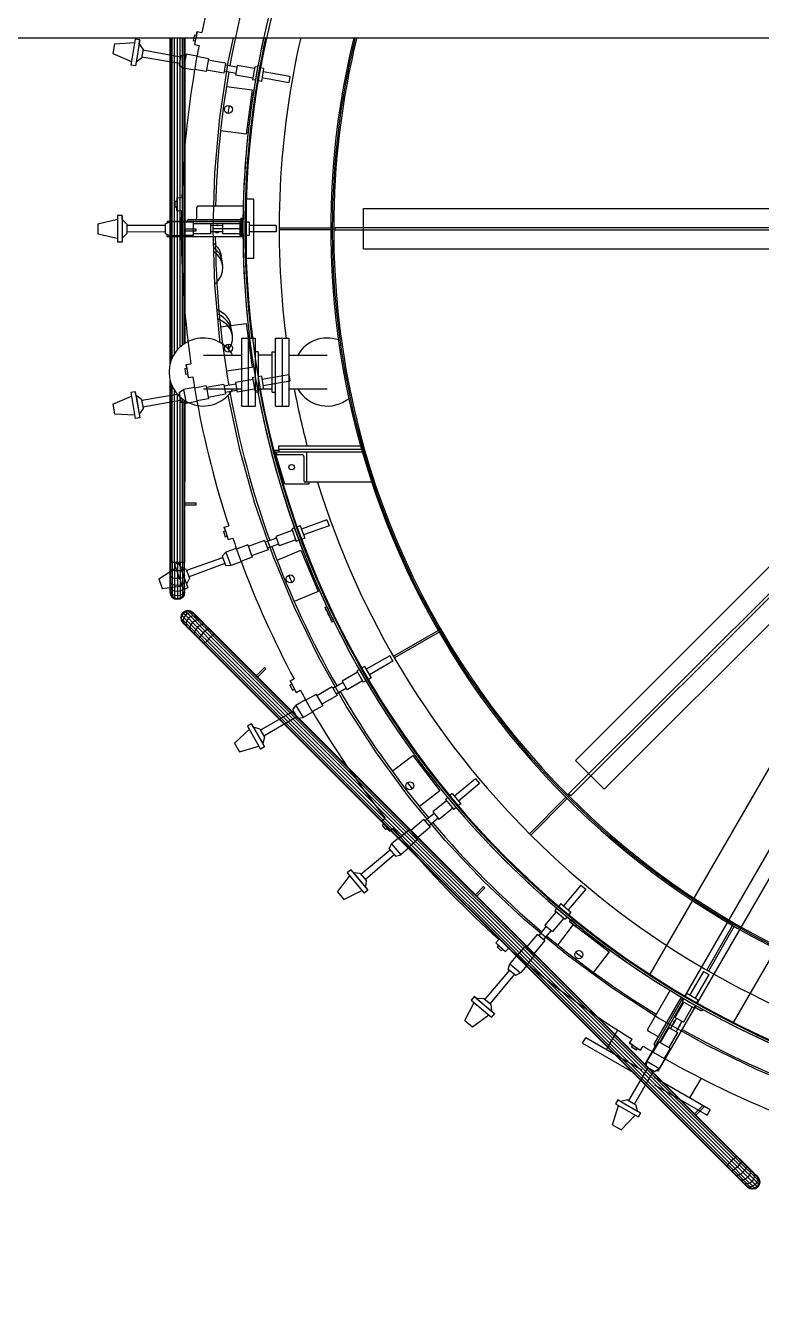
# Model space of a CAD drawing. Header units: metres. Extents: x 0 to 63075, y 0 to 44550.
# Drawn here: x 56310 to 56681, y 38478 to 39122 of the extents above; entities that cross this region are included whole.
import ezdxf

# ---------------------------------------------------------------- set-up
doc = ezdxf.new("R2010")
doc.units = ezdxf.units.M
doc.header["$LTSCALE"] = 75
for name, color, linetype in [('GSB', 7, 'Continuous'), ('ML6', 1, 'Continuous'), ('SDM', 7, 'Continuous'), ('SL1', 8, 'Continuous')]:
    doc.layers.add(name, color=color, linetype=linetype)
doc.styles.add('ROMANS', font='ROMANS.SHX')
doc.dimstyles.new('75___1-75', dxfattribs={"dimscale": 75, "dimtxt": 2.5, "dimasz": 2, "dimexe": 1.5, "dimexo": 1, "dimgap": 0.5, "dimtad": 1, "dimdec": 0, "dimzin": 12, "dimtxsty": 'ROMANS', "dimcen": 0, "dimclrd": 256, "dimclre": 256, "dimclrt": 3, "dimazin": 3, "dimtfac": 1, "dimtdec": 0, "dimtmove": 0, "dimatfit": 0, "dimfxl": 1, "dimlwd": -1, "dimlwe": -1, "dimarcsym": 0})

# ---------------------------------------------------------------- blocks, each defined once
blk = doc.blocks.new('A$C6bae614f')
at = {"layer": 'SL1'}
for p, q in [((387913.7, 35295.5), (407404.5, 35294.8)), ((389625.7, 34200.4), (389625.7, 35295.4)), ((389627.5, 34206.9), (389627.6, 35295.4)), ((389632.8, 34220.5), (389632.8, 35295.4)), ((389640.7, 34234.8), (389640.8, 35295.4)), ((389650.1, 34247.2), (389650.1, 35295.4)), ((389659.4, 34256.8), (389659.4, 35295.4)), ((389667.3, 34263.4), (389667.3, 35295.4)), ((389672.6, 34267.2), (389672.6, 35295.4)), ((389674.5, 35295.4), (389674.5, 34268.4)), ((389706.9, 35305.6), (389702.9, 35287.1)), ((389706.9, 35305.6), (389713.7, 35304.2)), ((389716.3, 35316.3), (389707.1, 35273.5)), ((389713.7, 35304.2), (389709.7, 35285.6)), ((389713.7, 35304.2), (389716.3, 35316.3)), ((389716.3, 35316.3), (389731.4, 35313)), ((389820.9, 35213.3), (389838.5, 35295.4)), ((389438.9, 35275.8), (389433.1, 35242.7)), ((389438.9, 35275.8), (389506.5, 35279.4)), ((389508.6, 35291.6), (389493.2, 35204)), ((389524.2, 35288.8), (389508.6, 35291.6)), ((389524.2, 35288.8), (389508.8, 35201.3)), ((389522.1, 35276.4), (389511, 35213.8)), ((389522.1, 35276.4), (389524.2, 35288.8)), ((389534.9, 35257.6), (389522.1, 35276.4)), ((389534.9, 35257.6), (389529.5, 35227)), ((389660.3, 35230.6), (389534.2, 35253.7)), ((389702.9, 35287.1), (389709.7, 35285.6)), ((389709.7, 35285.6), (389707.1, 35273.5)), ((389707.1, 35273.5), (389722.7, 35270.1)), ((389433.1, 35242.7), (389495.3, 35216.2)), ((389511, 35213.8), (389508.8, 35201.3)), ((389529.5, 35227), (389511, 35213.8)), ((389656.6, 35209.5), (389530.2, 35230.9)), ((389661.2, 35236.1), (389655.6, 35204)), ((389661.2, 35236.1), (389678.9, 35240.7)), ((389678.9, 35240.7), (389670.6, 35193.6)), ((389715.6, 35234.2), (389678.9, 35240.7)), ((389715.6, 35234.2), (389707.3, 35187.2)), ((389754.7, 35225.4), (389715.3, 35232.4)), ((389754.7, 35225.4), (389747, 35182.1)), ((389811.5, 35210), (389753.7, 35220.2)), ((389792.7, 35028.3), (389820.9, 35213.3)), ((389811.5, 35210), (389805.7, 35177.1)), ((389508.8, 35201.3), (389493.2, 35204)), ((389655.6, 35204), (389670.6, 35193.6)), ((389707.3, 35187.2), (389670.6, 35193.6)), ((389747, 35182.1), (389707.6, 35189)), ((389805.7, 35177.1), (389747.9, 35187.3)), ((389845.8, 35176.2), (389806.7, 35183.1)), ((389849.5, 35197.1), (389810.4, 35204.1)), ((389850.5, 35203.1), (389844.7, 35170.2)), ((389902.9, 35160), (389844.7, 35170.2)), ((389908.7, 35192.9), (389850.5, 35203.1)), ((389909.7, 35198.3), (389902, 35154.5)), ((389919.6, 35196.6), (389909.7, 35198.3)), ((389939.7, 35193), (389929, 35194.9)), ((389939.7, 35193), (389932, 35149.2)), ((390027.6, 35165.7), (389937.7, 35181.6)), ((390027.6, 35165.7), (390023.9, 35144.8)), ((389814.4, 35131.7), (389900.6, 35120.3)), ((389911.9, 35152.8), (389902, 35154.5)), ((389932, 35149.2), (389921.2, 35151.1)), ((390023.9, 35144.8), (389934, 35160.6)), ((389900.6, 35120.3), (389881, 34971.6)), ((389775.7, 34841.8), (389792.7, 35028.3)), ((389881, 34971.6), (389794.8, 34983)), ((389770.1, 34654.7), (389775.7, 34841.8)), ((389641.7, 34746.4), (389641, 34727.5)), ((389641.7, 34746.4), (389648.7, 34746.2)), ((389649.2, 34758.5), (389647.5, 34714.9)), ((389648.7, 34746.2), (389648, 34727.2)), ((389648.7, 34746.2), (389649.2, 34758.5)), ((389649.2, 34758.5), (389664.6, 34758)), ((389906.7, 34753.7), (389881.3, 34753.7)), ((389881.3, 34753.7), (389881.3, 34553.7)), ((389906.7, 34553.7), (389906.7, 34753.7)), ((389448.9, 34698.2), (389448.9, 34609.3)), ((389464.8, 34698.2), (389448.9, 34698.2)), ((389464.8, 34698.2), (389464.7, 34609.3)), ((389464.8, 34685.5), (389464.8, 34698.2)), ((389641, 34727.5), (389648, 34727.2)), ((389648, 34727.2), (389647.5, 34714.9)), ((389647.5, 34714.9), (389663.5, 34714.2)), ((389715.7, 34691.5), (389715.7, 34724.9)), ((389871, 34729.9), (389719.2, 34729.9)), ((390274.8, 34585.5), (390274.8, 34722)), ((390274.8, 34722), (392577.9, 34721.9)), ((389383, 34670.6), (389448.9, 34685.8)), ((389383, 34670.6), (389383, 34636.9)), ((389464.8, 34685.5), (389464.8, 34622)), ((389480.7, 34669.3), (389464.8, 34685.5)), ((389480.7, 34669.3), (389480.7, 34638.2)), ((389608.8, 34664.4), (389480.7, 34665.3)), ((389608.8, 34670.1), (389625.5, 34677.6)), ((389608.8, 34670.1), (389608.8, 34637.4)), ((389615.1, 34679.1), (389615.1, 34677.8)), ((389615.1, 34679.1), (389863.8, 34679.1)), ((389615.1, 34677.8), (389615.1, 34672.9)), ((389625.5, 34677.6), (389625.5, 34629.9)), ((389662.7, 34677.6), (389625.5, 34677.6)), ((389662.7, 34677.6), (389662.7, 34629.9)), ((389702.7, 34675.8), (389662.7, 34675.8)), ((389713.6, 34653), (389674.5, 34653)), ((389684.2, 34680.5), (389684.2, 34679.1)), ((389687.8, 34685.5), (389863.9, 34685.5)), ((389702.7, 34675.8), (389702.7, 34631.7)), ((389702.7, 34672.8), (389860.1, 34672.8)), ((389761.3, 34670.4), (389702.7, 34670.4)), ((389713.6, 34646.7), (389713.6, 34653)), ((389761.3, 34670.4), (389761.3, 34637)), ((389801, 34664.3), (389761.3, 34664.4)), ((389770.1, 34652.7), (389770.1, 34654.7)), ((389870.1, 34653.7), (389770.1, 34653.7)), ((389775.7, 34465.6), (389770.1, 34652.7)), ((389783, 34664.4), (389783.5, 34664.5)), ((389783.5, 34664.5), (389786.4, 34665.3)), ((389786.4, 34665.3), (389787.3, 34664.4)), ((389801, 34670.4), (389801, 34637)), ((389860.1, 34670.4), (389801, 34670.4)), ((389860.1, 34676), (389860.1, 34631.5)), ((389863.8, 34676), (389860.1, 34676)), ((389863.9, 34689.9), (389870.3, 34689.9)), ((389890.6, 34676), (389879.7, 34676)), ((389890.6, 34676), (389890.6, 34631.5)), ((389981.9, 34664.4), (389890.6, 34664.4)), ((389981.9, 34664.4), (389981.9, 34643.1)), ((389991.6, 34656.9), (390165.1, 34656.9)), ((390165.1, 34650.5), (389991.6, 34650.6)), ((390170.1, 34656.1), (390174.8, 34656.1)), ((390174.8, 34651.3), (390170.1, 34651.3)), ((390179.6, 34658.5), (392570.1, 34658.4)), ((390179.6, 34649), (390179.6, 34658.5)), ((389383, 34636.9), (389448.9, 34621.7)), ((389464.7, 34609.3), (389448.9, 34609.3)), ((389464.8, 34622), (389464.7, 34609.3)), ((389480.7, 34638.2), (389464.8, 34622)), ((389608.8, 34643.1), (389480.7, 34642.2)), ((389608.8, 34637.4), (389625.5, 34629.9)), ((389615.1, 34628.3), (389615.1, 34634.6)), ((389615.1, 34628.3), (389870.2, 34628.3)), ((389662.7, 34629.9), (389625.5, 34629.9)), ((389702.7, 34631.7), (389662.7, 34631.7)), ((389674.5, 34646.7), (389713.6, 34646.7)), ((389761.3, 34637), (389702.7, 34637)), ((389801, 34643.1), (389761.3, 34643.1)), ((389780, 34642.2), (389779.2, 34643.1)), ((389783, 34643), (389780, 34642.2)), ((389783.5, 34643.1), (389783, 34643)), ((389860.1, 34637), (389801, 34637)), ((389870.2, 34631.5), (389860.1, 34631.5)), ((389870.1, 34633.8), (389863.8, 34633.8)), ((389890.6, 34631.5), (389879.7, 34631.5)), ((389981.9, 34643.1), (389890.6, 34643.1)), ((392570.1, 34648.9), (390179.6, 34649)), ((392577.9, 34585.4), (390274.8, 34585.5)), ((389802.6, 34530.4), (389800.5, 34546)), ((389906.7, 34553.7), (389881.3, 34553.7)), ((392615.2, 34495.4), (390986.6, 32866.9)), ((389792.7, 34279.2), (389775.7, 34465.6)), ((390964.1, 32754.6), (392654.6, 34444.9)), ((392661.3, 34438.2), (390970.9, 32747.9)), ((391083.1, 32770.3), (392711.7, 34398.8)), ((392699.1, 34405.9), (391353.9, 32076)), ((392741, 34381.8), (391395.7, 32051.8)), ((389794.8, 34324.5), (389881, 34335.9)), ((389834.9, 34295.5), (389832.8, 34311.2)), ((389881, 34335.9), (389900.6, 34187.1)), ((392498.9, 34334.6), (391236.7, 32148.6)), ((389793.9, 34271.2), (389792.7, 34279.2)), ((389866.1, 34058.1), (389866.1, 34286.7)), ((389866.1, 34286.7), (389910.8, 34286.7)), ((389888.5, 34058.1), (389888.5, 34286.7)), ((389910.8, 34286.7), (389910.8, 34058.1)), ((389979.3, 34058.1), (389979.3, 34286.7)), ((389979.3, 34286.7), (390024, 34286.7)), ((390001.7, 34286.7), (390001.6, 34058.1)), ((390024, 34286.7), (390024, 34058.1)), ((389737.5, 34229.5), (389866.1, 34229.5)), ((389921.8, 34239.8), (389910.8, 34239.8)), ((389921.8, 34239.8), (389921.8, 34104.9)), ((389968.3, 34229.5), (389921.8, 34229.5)), ((389968.3, 34104.9), (389968.3, 34239.8)), ((389968.3, 34239.8), (389979.3, 34239.8)), ((390024, 34229.5), (390152.6, 34229.5)), ((389674.6, 34184.4), (389681.6, 34185.4)), ((389674.6, 34184.4), (389677.2, 34165.7)), ((389679.9, 34197.7), (389695.2, 34199.8)), ((389679.9, 34197.7), (389685.8, 34154.4)), ((389681.6, 34185.4), (389679.9, 34197.7)), ((389681.6, 34185.4), (389684.1, 34166.6)), ((389900.6, 34187.1), (389814.4, 34175.8)), ((389625.6, 33531.9), (389625.7, 34144.4)), ((389627.5, 33531.9), (389627.5, 34137.9)), ((389677.2, 34165.7), (389684.1, 34166.6)), ((389684.1, 34166.6), (389685.8, 34154.4)), ((389685.8, 34154.4), (389701.7, 34156.5)), ((389902.9, 34147.5), (389844.7, 34137.2)), ((389844.7, 34137.2), (389850.5, 34104.3)), ((389911.9, 34154.7), (389901.9, 34153)), ((389901.9, 34153), (389909.6, 34109.1)), ((389932, 34158.3), (389921.2, 34156.4)), ((389932, 34158.3), (389939.7, 34114.4)), ((390023.9, 34162.7), (389934, 34146.8)), ((390027.6, 34141.7), (389937.7, 34125.9)), ((390023.9, 34162.7), (390027.6, 34141.7)), ((392779.3, 34172.7), (391517.1, 31986.7)), ((389508.7, 34106.2), (389493.2, 34103.4)), ((389493.2, 34103.4), (389508.6, 34015.9)), ((389508.7, 34106.2), (389524.2, 34018.6)), ((389511, 34093.7), (389508.7, 34106.2)), ((389511, 34093.7), (389522, 34031.1)), ((389529.5, 34080.5), (389511, 34093.7)), ((389656.5, 34098), (389530.2, 34076.6)), ((389632.8, 33531.9), (389632.8, 34124.2)), ((389640.7, 33531.9), (389640.7, 34110)), ((389650, 33531.9), (389650.1, 34097.6)), ((389655.5, 34103.5), (389670.6, 34113.8)), ((389655.5, 34103.5), (389661.2, 34071.4)), ((389707.3, 34120.3), (389670.6, 34113.8)), ((389670.6, 34113.8), (389678.9, 34066.8)), ((389707.3, 34120.3), (389715.6, 34073.3)), ((389747, 34125.4), (389707.6, 34118.5)), ((389866.1, 34115.2), (389737.5, 34115.2)), ((389747, 34125.4), (389754.6, 34082)), ((389805.6, 34130.4), (389747.9, 34120.2)), ((389811.4, 34097.5), (389753.7, 34087.3)), ((389805.6, 34130.4), (389811.4, 34097.5)), ((389845.7, 34131.2), (389806.7, 34124.4)), ((389849.4, 34110.3), (389810.4, 34103.4)), ((389820.8, 34094.1), (389820.7, 34095.1)), ((389860.1, 33911.1), (389820.8, 34094.1)), ((389908.7, 34114.6), (389850.5, 34104.3)), ((389919.6, 34110.9), (389909.6, 34109.1)), ((389921.8, 34104.9), (389910.8, 34104.9)), ((389968.3, 34115.2), (389921.8, 34115.2)), ((389939.7, 34114.4), (389928.9, 34112.5)), ((389968.3, 34104.9), (389979.3, 34104.9)), ((390152.6, 34115.2), (390024, 34115.2)), ((389433, 34064.8), (389495.3, 34091.2)), ((389433, 34064.8), (389438.9, 34031.7)), ((389529.5, 34080.5), (389534.9, 34049.9)), ((389660.2, 34076.9), (389534.2, 34053.8)), ((389659.4, 33531.9), (389659.4, 34088)), ((389661.2, 34071.4), (389678.9, 34066.8)), ((389667.3, 33531.9), (389667.3, 34081.4)), ((389672.6, 33531.9), (389672.6, 34077.6)), ((389674.5, 34076.4), (389674.4, 33531.9)), ((389715.6, 34073.3), (389678.9, 34066.8)), ((389754.6, 34082), (389715.2, 34075.1)), ((389866.1, 34058.1), (389910.8, 34058.1)), ((389979.3, 34058.1), (390024, 34058.1)), ((389438.9, 34031.7), (389506.4, 34028.1)), ((389524.2, 34018.6), (389508.6, 34015.9)), ((389534.9, 34049.9), (389522, 34031.1)), ((389522, 34031.1), (389524.2, 34018.6)), ((389989.1, 33922.7), (389989.1, 33913.2)), ((390265.7, 33922.7), (389989.1, 33922.7)), ((389910.4, 33730.8), (389860.1, 33911.1)), ((389976.3, 33910), (389991.6, 33910)), ((390011.3, 33795), (389976.3, 33910)), ((389983.3, 33903.7), (390271.1, 33903.7)), ((389983.3, 33898), (389983.3, 33903.7)), ((390067.5, 33894.2), (389987.2, 33894.2)), ((389989.1, 33913.2), (390268.4, 33913.2)), ((389991.6, 33903.7), (389991.6, 33913.2)), ((390075.4, 33805.9), (390075.4, 33886.3)), ((390084.9, 33802.1), (390084.9, 33903.7)), ((390091.3, 33795), (390011.3, 33795)), ((390302.6, 33802.1), (390079.2, 33802.1)), ((390091.3, 33802.1), (390091.3, 33795)), ((389713.5, 33731.9), (389674.4, 33731.9)), ((389674.4, 33725.6), (389713.5, 33725.6)), ((389713.5, 33725.6), (389713.5, 33731.9)), ((389971.4, 33553.8), (389910.4, 33730.8)), ((390152.4, 33675.9), (390066.6, 33644.7)), ((390152.4, 33675.9), (390159.7, 33655.9)), ((389804.7, 33636.7), (389811.3, 33638.9)), ((389804.7, 33636.7), (389810.4, 33618.7)), ((389807.5, 33650.6), (389822.2, 33655.4)), ((389807.5, 33650.6), (389820.9, 33609)), ((389811.3, 33638.9), (389807.5, 33650.6)), ((389811.3, 33638.9), (389817.1, 33620.7)), ((390035.9, 33639.9), (389980.3, 33619.7)), ((390043.4, 33648.6), (390034, 33645.2)), ((390034, 33645.2), (390049.2, 33603.3)), ((390062.6, 33655.6), (390052.4, 33651.9)), ((390062.6, 33655.6), (390077.8, 33613.8)), ((390159.7, 33655.9), (390073.9, 33624.7)), ((389810.4, 33618.7), (389817.1, 33620.7)), ((389847.9, 33579.2), (389813, 33566.5)), ((389817.1, 33620.7), (389820.9, 33609)), ((389820.9, 33609), (389836.2, 33613.8)), ((389847.9, 33579.2), (389864.3, 33534.3)), ((389886.2, 33591.1), (389848.6, 33577.4)), ((389886.2, 33591.1), (389901.2, 33549.7)), ((389943, 33606.2), (389888, 33586.1)), ((389943, 33606.2), (389954.5, 33574.8)), ((389982.4, 33614), (389945.1, 33600.5)), ((389989.7, 33594.1), (389952.4, 33580.5)), ((389980.3, 33619.7), (389991.7, 33588.3)), ((390047.3, 33608.6), (389991.7, 33588.3)), ((390058.6, 33606.8), (390049.2, 33603.3)), ((390077.8, 33613.8), (390067.6, 33610)), ((389801.8, 33548.4), (389681.1, 33505.4)), ((389799.9, 33553.7), (389813, 33566.5)), ((389799.9, 33553.7), (389811.1, 33523)), ((389813, 33566.5), (389829.3, 33521.6)), ((389901.2, 33549.7), (389863.6, 33536.1)), ((389954.5, 33574.8), (389899.4, 33554.7)), ((390043.1, 33380.9), (389971.4, 33553.8)), ((389984.8, 33539.8), (390065.1, 33573.1)), ((390065.1, 33573.1), (390122.5, 33434.5)), ((389587.5, 33476.9), (389644.2, 33513.8)), ((389625.6, 33453.7), (389625.6, 33531.9)), ((389674.4, 33531.9), (389625.6, 33531.9)), ((389627.5, 33507.6), (389625.6, 33509.7)), ((389627.5, 33425.3), (389627.5, 33531.9)), ((389632.8, 33505.8), (389627.5, 33507.6)), ((389632.8, 33531.9), (389632.8, 33414.7)), ((389640.7, 33504.7), (389632.8, 33505.8)), ((389654.9, 33530.8), (389640, 33525.4)), ((389640, 33525.4), (389670.4, 33441.9)), ((389640.7, 33531.9), (389640.7, 33409.4)), ((389650, 33504.2), (389640.7, 33504.7)), ((389650, 33531.9), (389650, 33407.5)), ((389659.4, 33504.7), (389650, 33504.2)), ((389654.9, 33530.8), (389685.3, 33447.3)), ((389659.3, 33518.9), (389654.9, 33530.8)), ((389659.3, 33518.9), (389681, 33459.2)), ((389679.7, 33509.1), (389659.3, 33518.9)), ((389659.4, 33531.9), (389659.4, 33412.5)), ((389667.3, 33505.8), (389659.4, 33504.7)), ((389667.3, 33531.9), (389667.3, 33414.7)), ((389672.6, 33507.6), (389667.3, 33505.8)), ((389672.6, 33531.9), (389672.6, 33422.6)), ((389674.4, 33509.7), (389672.6, 33507.6)), ((389674.4, 33434.4), (389674.4, 33531.9)), ((389679.7, 33509.1), (389690.4, 33479.9)), ((389809.1, 33528.3), (389689, 33483.6)), ((389811.1, 33523), (389829.3, 33521.6)), ((389864.3, 33534.3), (389829.3, 33521.6)), ((389587.5, 33476.9), (389599, 33445.3)), ((389599, 33445.3), (389666.2, 33453.5)), ((389627.5, 33484.5), (389625.6, 33488.5)), ((389627.5, 33463.8), (389625.6, 33469.6)), ((389625.6, 33441.8), (389625.6, 33453.7)), ((389627.5, 33446.4), (389625.6, 33453.7)), ((389632.8, 33481.1), (389627.5, 33484.5)), ((389632.8, 33458.8), (389627.5, 33463.8)), ((389640.7, 33478.8), (389632.8, 33481.1)), ((389640.7, 33455.5), (389632.8, 33458.8)), ((389650, 33478), (389640.7, 33478.8)), ((389650, 33454.4), (389640.7, 33455.5)), ((389659.4, 33478.8), (389650, 33478)), ((389659.4, 33455.5), (389650, 33454.4)), ((389667.3, 33481.1), (389659.4, 33478.8)), ((389667.3, 33458.8), (389659.4, 33455.5)), ((389672.6, 33484.5), (389667.3, 33481.1)), ((389672.6, 33463.8), (389667.3, 33458.8)), ((389674.4, 33488.5), (389672.6, 33484.5)), ((389674.4, 33469.6), (389672.6, 33463.8)), ((389674.4, 33453.7), (389672.6, 33446.4)), ((389690.4, 33479.9), (389681, 33459.2)), ((389681, 33459.2), (389685.3, 33447.3)), ((389625.6, 33434.4), (389625.6, 33441.8)), ((389627.5, 33433.4), (389625.6, 33441.8)), ((389627.5, 33425.3), (389625.6, 33434.4)), ((389625.6, 33434.4), (389625.6, 33431.9)), ((389627.5, 33422.6), (389625.6, 33431.9)), ((389632.8, 33440.3), (389627.5, 33446.4)), ((389632.8, 33426.3), (389627.5, 33433.4)), ((389632.8, 33417.6), (389627.5, 33425.3)), ((389627.5, 33425.3), (389627.5, 33422.6)), ((389632.8, 33414.7), (389627.5, 33422.6)), ((389640.7, 33436.1), (389632.8, 33440.3)), ((389640.7, 33421.5), (389632.8, 33426.3)), ((389640.7, 33412.5), (389632.8, 33417.6)), ((389640.7, 33409.4), (389632.8, 33414.7)), ((389650, 33434.7), (389640.7, 33436.1)), ((389650, 33419.8), (389640.7, 33421.5)), ((389650, 33410.6), (389640.7, 33412.5)), ((389650, 33407.5), (389640.7, 33409.4)), ((389659.4, 33436.1), (389650, 33434.7)), ((389659.4, 33421.5), (389650, 33419.8)), ((389659.4, 33412.5), (389650, 33410.6)), ((389659.4, 33409.4), (389650, 33407.5)), ((389667.3, 33440.3), (389659.4, 33436.1)), ((389667.3, 33426.3), (389659.4, 33421.5)), ((389667.3, 33417.6), (389659.4, 33412.5)), ((389667.3, 33414.7), (389659.4, 33409.4)), ((389659.4, 33412.5), (389659.4, 33409.4)), ((389672.6, 33446.4), (389667.3, 33440.3)), ((389672.6, 33433.4), (389667.3, 33426.3)), ((389672.6, 33425.3), (389667.3, 33417.6)), ((389672.6, 33422.6), (389667.3, 33414.7)), ((389685.3, 33447.3), (389670.4, 33441.9)), ((389674.4, 33441.8), (389672.6, 33433.4)), ((389674.4, 33434.4), (389672.6, 33425.3)), ((389674.4, 33431.9), (389672.6, 33422.6)), ((389674.4, 33431.9), (389674.4, 33434.4)), ((390122.5, 33434.5), (390042.2, 33401.2)), ((389676, 33369.1), (389668.1, 33363.8)), ((389678.2, 33366.9), (389670.3, 33361.6)), ((389685.4, 33371), (389676, 33369.1)), ((389678.2, 33366.9), (389676, 33369.1)), ((389687.5, 33368.9), (389678.2, 33366.9)), ((389678.2, 33366.9), (389684.6, 33360.5)), ((389694.7, 33369.1), (389685.4, 33371)), ((389687.5, 33368.9), (389685.4, 33371)), ((389696.7, 33367.2), (389687.5, 33368.9)), ((389693.6, 33362.8), (389687.5, 33368.9)), ((389702.6, 33363.8), (389694.7, 33369.1)), ((389696.7, 33367.2), (389694.7, 33369.1)), ((389704.4, 33362.1), (389696.7, 33367.2)), ((389702.4, 33361.5), (389696.7, 33367.2)), ((390125, 33212.5), (390043.1, 33380.9)), ((390145.9, 33382), (390151.6, 33384.8)), ((389662.8, 33355.9), (389661, 33346.6)), ((389661, 33346.6), (389662.8, 33337.2)), ((389663.1, 33344.5), (389661, 33346.6)), ((389668.1, 33363.8), (389662.8, 33355.9)), ((389665, 33353.7), (389662.8, 33355.9)), ((389662.8, 33337.2), (389668.1, 33329.3)), ((389664.8, 33335.3), (389662.8, 33337.2)), ((389665, 33353.7), (389663.1, 33344.5)), ((389663.1, 33344.5), (389664.8, 33335.3)), ((389679.1, 33328.5), (389663.1, 33344.5)), ((389664.8, 33335.3), (389669.9, 33327.5)), ((389679.7, 33320.4), (389664.8, 33335.3)), ((389670.3, 33361.6), (389665, 33353.7)), ((389681.7, 33337), (389665, 33353.7)), ((389670.3, 33361.6), (389668.1, 33363.8)), ((389669.9, 33327.5), (389668.1, 33329.3)), ((389671.4, 33347.3), (389669.2, 33338.4)), ((389669.2, 33338.4), (389670.5, 33329.6)), ((389675.1, 33322.3), (389669.9, 33327.5)), ((389676.8, 33355.1), (389670.3, 33361.6)), ((389670.5, 33329.6), (389675.1, 33322.3)), ((389676.8, 33355.1), (389671.4, 33347.3)), ((389683.6, 33313.9), (389675.1, 33322.3)), ((389684.6, 33360.5), (389676.8, 33355.1)), ((389687.3, 33344.6), (389676.8, 33355.1)), ((389681.7, 33337), (389679.1, 33328.5)), ((389725.4, 33282.1), (389679.1, 33328.5)), ((389679.1, 33328.5), (389679.7, 33320.4)), ((389687.3, 33344.6), (389681.7, 33337)), ((389711.9, 33306.9), (389681.7, 33337)), ((389693.6, 33362.8), (389684.6, 33360.5)), ((389684.6, 33360.5), (389743.4, 33301.7)), ((389695, 33350.2), (389687.3, 33344.6)), ((389701.2, 33330.7), (389687.3, 33344.6)), ((389695.5, 33323.3), (389692.2, 33315.4)), ((389693.6, 33362.8), (389702.4, 33361.5)), ((389703.5, 33352.9), (389693.6, 33362.8)), ((389703.5, 33352.9), (389695, 33350.2)), ((389701.2, 33330.7), (389695.5, 33323.3)), ((389708.7, 33336.5), (389701.2, 33330.7)), ((389736.5, 33295.4), (389701.2, 33330.7)), ((389709.6, 33356.8), (389702.4, 33361.5)), ((389702.4, 33361.5), (389711.6, 33352.2)), ((389704.4, 33362.1), (389702.6, 33363.8)), ((389732.3, 33324), (389703.5, 33352.9)), ((389718.1, 33348.4), (389704.4, 33362.1)), ((389707.9, 33355.9), (389709.8, 33346.6)), ((389716.6, 33339.8), (389708.7, 33336.5)), ((389711.3, 33345.1), (389709.5, 33354.3)), ((389711.6, 33352.2), (389723.8, 33340)), ((389718.1, 33348.4), (389711.6, 33352.2)), ((389715.6, 33340.8), (389714.3, 33349.6)), ((389723.8, 33340), (389716.6, 33339.8)), ((389729.3, 33337.2), (389718.1, 33348.4)), ((389722.1, 33339.9), (389721.9, 33341.9)), ((389738.5, 33325.3), (389723.8, 33340)), ((389729.3, 33337.2), (389723.8, 33340)), ((389732.3, 33324), (389725.1, 33320.1)), ((389742.7, 33323.8), (389729.3, 33337.2)), ((389738.5, 33325.3), (389732.3, 33324)), ((389749.8, 33306.5), (389732.3, 33324)), ((389742.7, 33323.8), (389738.5, 33325.3)), ((389754.8, 33309), (389738.5, 33325.3)), ((389757.6, 33308.8), (389742.7, 33323.8)), ((390175.8, 33334.2), (390170.1, 33331.4)), ((389722.9, 33277.1), (389679.7, 33320.4)), ((389679.7, 33320.4), (389683.6, 33313.9)), ((389694.8, 33302.7), (389683.6, 33313.9)), ((389692.2, 33315.4), (389691.9, 33308.1)), ((389691.9, 33308.1), (389694.8, 33302.7)), ((389708.2, 33289.3), (389694.8, 33302.7)), ((389707.9, 33299.6), (389706.6, 33293.5)), ((389706.6, 33293.5), (389708.2, 33289.3)), ((389711.9, 33306.9), (389707.9, 33299.6)), ((389723.1, 33274.3), (389708.2, 33289.3)), ((389717.9, 33314), (389711.9, 33306.9)), ((389730.2, 33288.5), (389711.9, 33306.9)), ((389725.1, 33320.1), (389717.9, 33314)), ((389725.4, 33282.1), (389722.9, 33277.1)), ((389730.2, 33288.5), (389725.4, 33282.1)), ((389725.4, 33282.1), (389743.9, 33263.7)), ((389736.5, 33295.4), (389730.2, 33288.5)), ((389730.2, 33288.5), (389749.5, 33269.3)), ((389743.4, 33301.7), (389736.5, 33295.4)), ((389736.5, 33295.4), (389756.1, 33275.9)), ((389749.8, 33306.5), (389743.4, 33301.7)), ((389743.4, 33301.7), (389762.7, 33282.5)), ((389754.8, 33309), (389749.8, 33306.5)), ((389749.8, 33306.5), (389768.3, 33288.1)), ((389757.6, 33308.8), (389754.8, 33309)), ((389754.8, 33309), (389772, 33291.8)), ((389762.7, 33282.5), (389756.1, 33275.9)), ((389773.3, 33293.1), (389757.6, 33308.8)), ((389772, 33291.8), (389762.7, 33282.5)), ((391517.7, 31527.3), (389762.7, 33282.5)), ((391541.7, 31514.5), (389768.3, 33288.1)), ((389773.3, 33293.1), (389772, 33291.8)), ((391527, 31536.7), (389772, 33291.8)), ((389773.3, 33293.1), (391528.3, 31538)), ((390375.6, 33217.2), (390525.8, 33304)), ((390529, 33298.5), (390378.8, 33211.7)), ((389722.9, 33277.1), (389723.1, 33274.3)), ((389722.9, 33277.1), (389740.2, 33259.9)), ((389723.1, 33274.3), (389738.8, 33258.6)), ((389740.2, 33259.9), (389738.8, 33258.6)), ((391493.8, 31503.5), (389738.8, 33258.6)), ((389743.9, 33263.7), (389740.2, 33259.9)), ((391512.4, 31487.6), (389740.2, 33259.9)), ((389749.5, 33269.3), (389743.9, 33263.7)), ((391498.9, 31508.5), (389743.9, 33263.7)), ((389756.1, 33275.9), (389749.5, 33269.3)), ((391504.5, 31514.1), (389749.5, 33269.3)), ((391511.1, 31520.7), (389756.1, 33275.9)), ((390217, 33049.5), (390125, 33212.5)), ((390363.5, 33218.9), (390284.4, 33173.2)), ((390374.1, 33200.4), (390295, 33154.7)), ((390363.5, 33218.9), (390374.1, 33200.4)), ((389942.4, 33179.3), (389914.8, 33151.7)), ((389919.3, 33147.2), (389946.9, 33174.8)), ((389946.9, 33174.8), (389942.4, 33179.3)), ((390254.9, 33163.2), (390203.8, 33133.6)), ((390260.9, 33173), (390252.2, 33168)), ((390252.2, 33168), (390274.4, 33129.5)), ((390278.6, 33183.2), (390269.1, 33177.8)), ((390278.6, 33183.2), (390300.8, 33144.7)), ((390027.8, 33119.8), (390034, 33123.1)), ((390027.8, 33119.8), (390036.6, 33103.1)), ((390028.2, 33134), (390041.9, 33141.3)), ((390028.2, 33134), (390048.6, 33095.4)), ((390034, 33123.1), (390028.2, 33134)), ((390034, 33123.1), (390042.9, 33106.3)), ((390169.4, 33113.8), (390118.7, 33084.5)), ((390169.4, 33113.8), (390186.1, 33084.9)), ((390206.8, 33128.4), (390172.4, 33108.6)), ((390217.4, 33110), (390183.1, 33090.1)), ((390203.8, 33133.6), (390220.5, 33104.7)), ((390271.6, 33134.3), (390220.5, 33104.7)), ((390283.1, 33134.5), (390274.4, 33129.5)), ((390300.8, 33144.7), (390291.4, 33139.2)), ((390036.6, 33103.1), (390042.9, 33106.3)), ((390042.9, 33106.3), (390048.6, 33095.4)), ((390080.4, 33070.7), (390048.2, 33052.1)), ((390048.6, 33095.4), (390062.8, 33102.8)), ((390080.4, 33070.7), (390104.3, 33029.4)), ((390116, 33089.1), (390081.3, 33069.1)), ((390116, 33089.1), (390138, 33051)), ((390186.1, 33084.9), (390135.4, 33055.6)), ((390040.4, 33032.4), (389929, 32969.1)), ((390037.6, 33037.2), (390048.2, 33052.1)), ((390037.6, 33037.2), (390053.9, 33009)), ((390048.2, 33052.1), (390072.1, 33010.8)), ((390104.3, 33029.4), (390072.1, 33010.8)), ((390138, 33051), (390103.4, 33031)), ((390318.6, 32892.3), (390217, 33049.5)), ((389898.7, 32989.6), (389885, 32981.7)), ((389885, 32981.7), (389929.4, 32904.7)), ((389898.7, 32989.6), (389943.1, 32912.6)), ((389905.1, 32978.6), (389898.7, 32989.6)), ((389905.1, 32978.6), (389936.9, 32923.6)), ((389927, 32972.5), (389905.1, 32978.6)), ((390051.1, 33013.9), (389940.5, 32949)), ((390053.9, 33009), (390072.1, 33010.8)), ((389841.7, 32924.7), (389891.2, 32970.9)), ((389927, 32972.5), (389942.5, 32945.6)), ((389942.5, 32945.6), (389936.9, 32923.6)), ((389841.7, 32924.7), (389858.5, 32895.6)), ((389858.5, 32895.6), (389923.2, 32915.4)), ((389943.1, 32912.6), (389929.4, 32904.7)), ((389936.9, 32923.6), (389943.1, 32912.6)), ((390429.5, 32741.5), (390318.6, 32892.3)), ((390371.4, 32831), (390440.3, 32883.9)), ((390440.3, 32883.9), (390531.6, 32764.9)), ((390986.6, 32866.9), (391083.1, 32770.3)), ((390531.6, 32764.9), (390462.7, 32712)), ((390650.7, 32805.4), (390580.7, 32746.7)), ((390664.4, 32789.1), (390594.4, 32730.4)), ((390650.7, 32805.4), (390664.4, 32789.1)), ((390549.4, 32597.7), (390429.5, 32741.5)), ((390553.5, 32731.7), (390508.2, 32693.7)), ((390557.6, 32742.4), (390549.9, 32736)), ((390549.9, 32736), (390578.5, 32701.9)), ((390573.3, 32755.6), (390564.9, 32748.6)), ((390573.3, 32755.6), (390601.9, 32721.5)), ((390601.9, 32721.5), (390593.5, 32714.5)), ((390832.4, 32620.5), (390955, 32743.2)), ((390959.5, 32738.7), (390836.8, 32616.1)), ((390970.9, 32747.9), (390964.1, 32754.6)), ((390512.1, 32689.1), (390481.7, 32663.6)), ((390508.2, 32693.7), (390529.7, 32668.1)), ((390574.9, 32706.1), (390529.7, 32668.1)), ((390586.2, 32708.4), (390578.5, 32701.9)), ((390335.3, 32663.7), (390347.5, 32673.2)), ((390335.3, 32663.7), (390362.1, 32629.1)), ((390342.8, 32653.9), (390335.3, 32663.7)), ((390337.4, 32649.6), (390342.8, 32653.9)), ((390337.4, 32649.6), (390348.9, 32634.6)), ((390342.8, 32653.9), (390354.5, 32638.9)), ((390348.9, 32634.6), (390354.5, 32638.9)), ((390354.5, 32638.9), (390362.1, 32629.1)), ((390362.1, 32629.1), (390374.8, 32638.9)), ((390477.8, 32668.2), (390432.9, 32630.6)), ((390499.3, 32642.6), (390454.4, 32605)), ((390477.8, 32668.2), (390499.3, 32642.6)), ((390525.8, 32672.8), (390495.4, 32647.3)), ((390397.7, 32610.4), (390369.2, 32586.4)), ((390397.7, 32610.4), (390428.4, 32573.8)), ((390429.5, 32634.6), (390398.9, 32608.9)), ((390457.8, 32600.9), (390427.2, 32575.2)), ((390429.5, 32634.6), (390457.8, 32600.9)), ((390677.7, 32461.4), (390549.4, 32597.7)), ((390364.9, 32565.6), (390266.2, 32483.9)), ((390378.6, 32549.3), (390281, 32466.2)), ((390361.3, 32569.9), (390369.2, 32586.4)), ((390361.3, 32569.9), (390382.2, 32544.9)), ((390369.2, 32586.4), (390399.9, 32549.8)), ((390382.2, 32544.9), (390399.9, 32549.8)), ((390428.4, 32573.8), (390399.9, 32549.8)), ((390187.9, 32425.1), (390228.6, 32479.2)), ((390232.8, 32498.9), (390220.7, 32488.7)), ((390220.7, 32488.7), (390277.8, 32420.6)), ((390232.8, 32498.9), (390289.9, 32430.8)), ((390241, 32489.2), (390232.8, 32498.9)), ((390241, 32489.2), (390281.8, 32440.5)), ((390263.6, 32487), (390241, 32489.2)), ((390263.6, 32487), (390283.6, 32463.2)), ((390187.9, 32425.1), (390209.5, 32399.4)), ((390209.5, 32399.4), (390269.9, 32430.1)), ((390289.9, 32430.8), (390277.8, 32420.6)), ((390283.6, 32463.2), (390281.8, 32440.5)), ((390281.8, 32440.5), (390289.9, 32430.8)), ((390678.5, 32443.2), (390650.8, 32415.6)), ((390655.3, 32411.1), (390683, 32438.7)), ((390814, 32333.1), (390677.7, 32461.4)), ((390683, 32438.7), (390678.5, 32443.2)), ((391005.4, 32448.1), (390946.7, 32378.1)), ((391021.7, 32434.4), (390963, 32364.4)), ((391005.4, 32448.1), (391021.7, 32434.4)), ((390937.8, 32385.6), (390930.8, 32377.2)), ((390937.8, 32385.6), (390971.9, 32357)), ((390922.4, 32358.6), (390884.4, 32313.4)), ((390948, 32337.2), (390910, 32291.9)), ((390924.6, 32369.9), (390918.2, 32362.2)), ((390918.2, 32362.2), (390952.3, 32333.6)), ((390958.7, 32341.3), (390952.3, 32333.6)), ((390971.9, 32357), (390964.8, 32348.6)), ((390957.8, 32213.2), (390814, 32333.1)), ((390889.1, 32309.5), (390863.6, 32279.1)), ((390905.3, 32295.8), (390879.9, 32265.4)), ((390884.4, 32313.4), (390910, 32291.9)), ((390928.2, 32246.4), (390980.9, 32315)), ((390967.4, 32326), (390971.4, 32330.9)), ((391015.1, 32295.9), (391011.2, 32290.9)), ((391011.9, 32291.8), (391100.2, 32224)), ((391428, 32162.4), (391514.7, 32312.7)), ((391520.2, 32309.5), (391433.5, 32159.2)), ((390719.4, 32253.7), (390729.7, 32265.2)), ((390719.4, 32253.7), (390751.7, 32224.4)), ((390728.5, 32245.4), (390719.4, 32253.7)), ((390858.9, 32283), (390821.3, 32238.1)), ((390884.5, 32261.5), (390846.8, 32216.6)), ((390858.9, 32283), (390884.5, 32261.5)), ((390723.8, 32240.2), (390728.5, 32245.4)), ((390723.8, 32240.2), (390737.8, 32227.5)), ((390728.5, 32245.4), (390742.6, 32232.6)), ((390737.8, 32227.5), (390742.6, 32232.6)), ((390742.6, 32232.6), (390751.7, 32224.4)), ((390751.7, 32224.4), (390762.5, 32236.2)), ((390790, 32212.1), (390766.1, 32183.6)), ((390790, 32212.1), (390826.6, 32181.4)), ((390817.2, 32241.5), (390791.5, 32210.9)), ((390817.2, 32241.5), (390850.9, 32213.2)), ((390850.9, 32213.2), (390825.2, 32182.6)), ((391108.6, 32102.3), (390957.8, 32213.2)), ((391100.2, 32224), (391047.2, 32155)), ((390761.2, 32165.9), (390766.1, 32183.6)), ((390761.2, 32165.9), (390786.2, 32145)), ((390766.1, 32183.6), (390802.7, 32152.9)), ((390826.6, 32181.4), (390802.7, 32152.9)), ((390765.5, 32162.3), (390682.5, 32064.7)), ((390781.9, 32148.6), (390700.2, 32049.9)), ((390786.2, 32145), (390802.7, 32152.9)), ((391236.7, 32148.6), (391236.7, 32148.6)), ((391416.7, 32157.8), (391371, 32078.7)), ((391435.1, 32147.1), (391389.5, 32068)), ((391416.7, 32157.8), (391435.1, 32147.1)), ((391265.8, 32000.6), (391108.6, 32102.3)), ((391304.5, 32094.5), (391228.6, 31963.1)), ((391361, 32084.5), (391355.5, 32075)), ((391361, 32084.5), (391399.5, 32062.2)), ((390615.7, 31993.3), (390646.4, 32053.6)), ((390647, 32073.7), (390636.9, 32061.5)), ((390636.9, 32061.5), (390705, 32004.4)), ((390647, 32073.7), (390715.1, 32016.5)), ((390656.8, 32065.5), (390647, 32073.7)), ((390679.4, 32067.3), (390656.8, 32065.5)), ((390656.8, 32065.5), (390705.5, 32024.7)), ((390679.4, 32067.3), (390703.2, 32047.3)), ((390703.2, 32047.3), (390705.5, 32024.7)), ((391220.5, 31847.5), (391348, 32068.4)), ((391251.3, 31913.6), (391342.6, 32071.6)), ((391264.5, 31822.1), (391392, 32043)), ((391269.8, 31920.2), (391348.5, 32056.5)), ((391350.5, 32055.3), (391321, 32004.1)), ((391350.8, 32066.8), (391345.7, 32058.1)), ((391345.7, 32058.1), (391384.3, 32035.8)), ((391379.4, 32038.6), (391349.9, 31987.4)), ((391389.3, 32044.6), (391384.3, 32035.8)), ((391399.5, 32062.2), (391394, 32052.8)), ((390615.7, 31993.3), (390641.4, 31971.6)), ((390641.4, 31971.6), (390695.5, 32012.3)), ((390715.1, 32016.5), (390705, 32004.4)), ((390705.5, 32024.7), (390715.1, 32016.5)), ((391428.8, 31908.7), (391265.8, 32000.6)), ((391326.2, 32001.1), (391306.4, 31966.7)), ((391321, 32004.1), (391349.9, 31987.4)), ((391413.5, 32031), (391410.4, 32025.6)), ((391128.2, 31960.7), (391090.1, 31894.6)), ((391260.1, 31940.8), (391231.1, 31957.5)), ((391301.1, 31969.8), (391271.8, 31919)), ((391330.1, 31953.1), (391300.8, 31902.3)), ((391301.1, 31969.8), (391330.1, 31953.1)), ((391317.2, 31985.5), (391318.2, 31988.9)), ((391318.2, 31988.9), (391319.4, 31989.3)), ((391344.6, 31990.5), (391324.8, 31956.1)), ((391335, 31971.9), (391333.7, 31971.6)), ((391335.8, 31974.8), (391335, 31971.9)), ((391335.9, 31975.3), (391335.8, 31974.8)), ((391011, 31916.5), (391021.3, 31934.3)), ((391011, 31916.5), (391187.3, 31814.7)), ((391209.4, 31825.7), (391021.3, 31934.3)), ((391168.8, 31916.7), (391177, 31929.8)), ((391168.8, 31916.7), (391205.7, 31893.4)), ((391179.2, 31910.1), (391168.8, 31916.7)), ((391175.5, 31904.2), (391179.2, 31910.1)), ((391179.2, 31910.1), (391195.3, 31900)), ((391205.7, 31893.4), (391214.3, 31906.9)), ((391267.2, 31921.7), (391247.2, 31887)), ((391253.9, 31908.1), (391255.1, 31907.4)), ((391267.2, 31921.7), (391305.4, 31899.7)), ((391597.1, 31826.7), (391428.8, 31908.7)), ((391175.5, 31904.2), (391191.5, 31894.1)), ((391191.5, 31894.1), (391195.3, 31900)), ((391195.3, 31900), (391205.7, 31893.4)), ((391245.6, 31888), (391227, 31855.7)), ((391245.6, 31888), (391287, 31864.1)), ((391287, 31864.1), (391268.4, 31831.9)), ((391305.4, 31899.7), (391285.4, 31865)), ((391230.1, 31834.7), (391165.3, 31724.2)), ((391248.6, 31824), (391185.3, 31712.6)), ((391220.5, 31847.5), (391221.7, 31846.8)), ((391221.7, 31846.8), (391225.9, 31844.4)), ((391225.2, 31837.5), (391227, 31855.7)), ((391225.2, 31837.5), (391253.5, 31821.2)), ((391227, 31855.7), (391268.4, 31831.9)), ((391253.5, 31821.2), (391268.4, 31831.9)), ((391260.1, 31824.6), (391259.1, 31825.2)), ((391264.5, 31822.1), (391260.1, 31824.6)), ((391770.1, 31755.1), (391597.1, 31826.7)), ((391439.2, 31693), (391251.2, 31801.6)), ((391408.7, 31798.8), (391370.5, 31732.7)), ((391252.6, 31776.9), (391428.9, 31675.1)), ((391111.9, 31642.2), (391131.6, 31706.9)), ((391128.8, 31726.8), (391120.9, 31713.1)), ((391120.9, 31713.1), (391197.9, 31668.7)), ((391128.8, 31726.8), (391205.8, 31682.4)), ((391139.8, 31720.5), (391128.8, 31726.8)), ((391161.8, 31726.2), (391139.8, 31720.5)), ((391139.8, 31720.5), (391194.9, 31688.7)), ((391161.8, 31726.2), (391188.8, 31710.6)), ((391188.8, 31710.6), (391194.9, 31688.7)), ((391414.6, 31707.1), (391386.9, 31679.4)), ((391391.4, 31674.9), (391419.1, 31702.6)), ((391419.1, 31702.6), (391414.6, 31707.1)), ((391428.9, 31675.1), (391439.2, 31693)), ((391141, 31625.4), (391187.2, 31674.9)), ((391194.9, 31688.7), (391205.8, 31682.4)), ((391205.8, 31682.4), (391197.9, 31668.7)), ((391111.9, 31642.2), (391141, 31625.4)), ((391511.1, 31520.7), (391504.5, 31514.1)), ((391517.7, 31527.3), (391511.1, 31520.7)), ((391549.3, 31482.6), (391511.1, 31520.7)), ((391523.3, 31532.9), (391517.7, 31527.3)), ((391537, 31508.1), (391517.7, 31527.3)), ((391527, 31536.7), (391523.3, 31532.9)), ((391528.3, 31538), (391527, 31536.7)), ((391560.6, 31503.1), (391527, 31536.7)), ((391544.1, 31522.3), (391528.3, 31538)), ((391544.1, 31522.3), (391544.2, 31519.5)), ((391559, 31507.3), (391544.1, 31522.3)), ((391495.2, 31504.8), (391493.8, 31503.5)), ((391509.6, 31487.8), (391493.8, 31503.5)), ((391498.9, 31508.5), (391495.2, 31504.8)), ((391504.5, 31514.1), (391498.9, 31508.5)), ((391517.3, 31490.1), (391498.9, 31508.5)), ((391558.5, 31460.1), (391504.5, 31514.1)), ((391512.4, 31487.6), (391509.6, 31487.8)), ((391524.5, 31472.8), (391509.6, 31487.8)), ((391517.3, 31490.1), (391512.4, 31487.6)), ((391543.4, 31456.6), (391512.4, 31487.6)), ((391523.8, 31494.9), (391517.3, 31490.1)), ((391534.9, 31472.6), (391517.3, 31490.1)), ((391530.7, 31501.2), (391523.8, 31494.9)), ((391537, 31508.1), (391530.7, 31501.2)), ((391541.7, 31514.5), (391537, 31508.1)), ((391537, 31508.1), (391595.8, 31449.3)), ((391544.2, 31519.5), (391541.7, 31514.5)), ((391588.1, 31468.1), (391541.7, 31514.5)), ((391549.3, 31482.6), (391542.1, 31476.5)), ((391555.3, 31489.7), (391549.3, 31482.6)), ((391590.3, 31441.5), (391549.3, 31482.6)), ((391559.3, 31497), (391555.3, 31489.7)), ((391559, 31507.3), (391560.6, 31503.1)), ((391572.4, 31493.9), (391559, 31507.3)), ((391560.6, 31503.1), (391559.3, 31497)), ((391596.7, 31467), (391560.6, 31503.1)), ((391575, 31481.2), (391571.7, 31473.3)), ((391572.4, 31493.9), (391575.2, 31488.5)), ((391583.6, 31482.7), (391572.4, 31493.9)), ((391575.2, 31488.5), (391575, 31481.2)), ((391592.1, 31474.3), (391583.6, 31482.7)), ((391583.6, 31482.7), (391587.5, 31476.2)), ((391528.7, 31471.3), (391524.5, 31472.8)), ((391537.9, 31459.4), (391524.5, 31472.8)), ((391534.9, 31472.6), (391528.7, 31471.3)), ((391542.1, 31476.5), (391534.9, 31472.6)), ((391563.7, 31443.7), (391534.9, 31472.6)), ((391543.4, 31456.6), (391537.9, 31459.4)), ((391557.5, 31439.8), (391537.9, 31459.4)), ((391550.6, 31456.8), (391543.4, 31456.6)), ((391564.8, 31435.1), (391543.4, 31456.6)), ((391555.6, 31444.4), (391549.1, 31448.2)), ((391558.5, 31460.1), (391550.6, 31456.8)), ((391563.7, 31443.7), (391555.6, 31444.4)), ((391562.8, 31434.5), (391557.5, 31439.8)), ((391564.8, 31435.1), (391557.5, 31439.8)), ((391565.9, 31465.9), (391558.5, 31460.1)), ((391582.6, 31436.1), (391558.5, 31460.1)), ((391570.5, 31429.4), (391562.8, 31434.5)), ((391562.8, 31434.5), (391564.6, 31432.8)), ((391572.2, 31446.4), (391563.7, 31443.7)), ((391573.6, 31433.8), (391563.7, 31443.7)), ((391573.6, 31433.8), (391564.8, 31435.1)), ((391570.5, 31429.4), (391564.8, 31435.1)), ((391571.7, 31473.3), (391565.9, 31465.9)), ((391579.9, 31452), (391572.2, 31446.4)), ((391582.6, 31436.1), (391573.6, 31433.8)), ((391585.4, 31459.6), (391579.9, 31452)), ((391590.3, 31441.5), (391582.6, 31436.1)), ((391589, 31429.7), (391582.6, 31436.1)), ((391588.1, 31468.1), (391585.4, 31459.6)), ((391587.5, 31476.2), (391588.1, 31468.1)), ((391598, 31458.2), (391588.1, 31468.1)), ((391596.9, 31435), (391589, 31429.7)), ((391595.8, 31449.3), (391590.3, 31441.5)), ((391596.9, 31435), (391590.3, 31441.5)), ((391592.1, 31474.3), (391596.7, 31467)), ((391599.1, 31467.3), (391592.1, 31474.3)), ((391598, 31458.2), (391595.8, 31449.3)), ((391595.8, 31449.3), (391602.2, 31442.9)), ((391596.7, 31467), (391598, 31458.2)), ((391602.4, 31461.3), (391596.7, 31467)), ((391602.2, 31442.9), (391596.9, 31435)), ((391596.9, 31435), (391599.1, 31432.8)), ((391597.3, 31469.1), (391602.4, 31461.3)), ((391604.1, 31452.1), (391598, 31458.2)), ((391599.1, 31467.3), (391604.3, 31459.4)), ((391604.3, 31440.7), (391599.1, 31432.8)), ((391604.1, 31452.1), (391602.2, 31442.9)), ((391602.2, 31442.9), (391604.3, 31440.7)), ((391602.4, 31461.3), (391604.1, 31452.1)), ((391602.4, 31461.3), (391604.3, 31459.4)), ((391604.1, 31452.1), (391606.2, 31450)), ((391604.3, 31459.4), (391606.2, 31450)), ((391606.2, 31450), (391604.3, 31440.7)), ((391572.5, 31427.5), (391564.6, 31432.8)), ((391579.7, 31427.7), (391570.5, 31429.4)), ((391570.5, 31429.4), (391572.5, 31427.5)), ((391581.8, 31425.6), (391572.5, 31427.5)), ((391579.7, 31427.7), (391573.6, 31433.8)), ((391589, 31429.7), (391579.7, 31427.7)), ((391579.7, 31427.7), (391581.8, 31425.6)), ((391591.1, 31427.5), (391581.8, 31425.6)), ((391589, 31429.7), (391591.1, 31427.5)), ((391599.1, 31432.8), (391591.1, 31427.5))]:
    blk.add_line(p, q, dxfattribs=at)
for centre, radius in [((389821.4, 35055.1), 13.5), ((389821.4, 34252.4), 13.5), ((390033.8, 33852.5), 9), ((390029.1, 33477), 13.5), ((390430.4, 32781.8), 13.5), ((390998.1, 32214.1), 13.5)]:
    blk.add_circle(centre, radius, dxfattribs=at)
for centre, radius, start, end in [((392870.1, 34653.6), 3000, 55.8878, 16.1796), ((392870.1, 34653.6), 2990.5, 55.7644, 16.2324), ((392870.1, 34653.6), 3207.1, 160.3916, 168.1351), ((392870.1, 34653.6), 3092.8, 160.1952, 169.801), ((392870.1, 34653.6), 3000, 167.6474, 187.0261), ((392870.1, 34653.6), 2993.5, 167.6202, 187.0414), ((392870.1, 34653.6), 2878.5, 167.1173, 187.3243), ((392870.1, 34653.6), 2705, 166.2755, 316.7875), ((392870.1, 34653.6), 2700, 166.2496, 179.9476), ((392870.1, 34653.6), 2695.2, 166.2248, 179.9475), ((392870.1, 34653.6), 3207.1, 168.918, 169.6047), ((392870.1, 34653.6), 3207.1, 170.3916, 178.1351), ((392870.1, 34653.6), 3092.8, 170.1952, 178.5864), ((392870.1, 34653.6), 3075, 172.2466, 172.7497), ((392870.1, 34653.6), 3207.1, 178.918, 179.5444), ((389783.2, 34653.7), 12.4, 59.0425, 120.8118), ((389783.2, 34653.7), 10.8, 80.6823, 88.7154), ((392870.1, 34653.6), 3006.4, 179.3085, 180.3805), ((392870.1, 34653.6), 2700, 180.0486, 269.9476), ((392870.1, 34653.6), 2695.2, 180.0487, 269.9475), ((392870.1, 34653.6), 3207.1, 180.4519, 188.1351), ((389783.2, 34653.7), 12.4, 239.1852, 300.953), ((392870.1, 34653.6), 3092.8, 180.4687, 189.801), ((389783.2, 34653.7), 10.8, 260.8268, 268.7154), ((389736.5, 34172.4), 114.3, 29.9981, 329.9981), ((392870.1, 34653.6), 3075, 187.2466, 187.7497), ((390153.6, 34172.4), 114.3, 70.9573, 149.9981), ((392870.1, 34653.6), 3207.1, 188.918, 189.6047), ((392870.1, 34653.6), 3092.8, 190.1952, 199.801), ((392870.1, 34653.6), 3000, 190.539, 316.0879), ((392870.1, 34653.6), 2993.5, 190.3617, 255.0634), ((392870.1, 34653.6), 2878.5, 190.7806, 194.7092), ((390153.6, 34172.4), 114.3, 209.9981, 309.1366), ((392870.1, 34653.6), 3207.1, 190.3916, 198.1351), ((389987.2, 33898), 3.81, 179.9981, 269.9981), ((390067.5, 33886.3), 7.87, 359.9981, 89.9981), ((390079.2, 33805.9), 3.81, 179.9981, 269.9981), ((392870.1, 34653.6), 2878.5, 197.2072, 252.9874), ((392870.1, 34653.6), 3207.1, 198.918, 199.6047), ((392870.1, 34653.6), 3092.8, 200.1952, 209.801), ((392870.1, 34653.6), 3207.1, 200.3916, 208.1351), ((392870.1, 34653.6), 3075, 202.2466, 202.7497), ((392870.1, 34653.6), 3006.4, 205.0228, 206.0948), ((392870.1, 34653.6), 3207.1, 208.918, 209.6047), ((392870.1, 34653.6), 3092.8, 210.1952, 219.801), ((392870.1, 34653.6), 3207.1, 210.3916, 218.1351), ((392870.1, 34653.6), 3075, 217.2466, 217.7497), ((392870.1, 34653.6), 3207.1, 218.918, 219.6047), ((392870.1, 34653.6), 3092.8, 220.1952, 229.801), ((392870.1, 34653.6), 3207.1, 220.3916, 228.1351), ((392870.1, 34653.6), 3006.4, 230.7371, 231.809), ((392870.1, 34653.6), 3092.8, 230.1952, 238.5864), ((392870.1, 34653.6), 3207.1, 228.918, 229.6047), ((392870.1, 34653.6), 3075, 232.2466, 232.7497), ((392870.1, 34653.6), 3207.1, 230.3916, 238.1351), ((392445.9, 33919), 2158.1, 240.6739, 241.3275), ((391326.6, 31980.4), 12.4, 119.0425, 180.8118), ((391326.6, 31980.4), 10.8, 140.6823, 148.7154), ((391326.6, 31980.4), 12.4, 299.1852, 0.953), ((391326.6, 31980.4), 10.8, 320.8268, 328.7154), ((392870.1, 34653.6), 3092.8, 240.4687, 249.801), ((392870.1, 34653.6), 3207.1, 238.918, 239.5444), ((392870.1, 34653.6), 3207.1, 240.4519, 248.1351)]:
    blk.add_arc(centre, radius, start, end, dxfattribs=at)
for centre, major_axis, ratio, start_param, end_param in [((389719.2, 34724.9), (0, 5), 0.707107, 0, 1.570796), ((389687.8, 34680.5), (0, 5), 0.707107, 0, 1.570796), ((389711.4, 34691.5), (0, -6), 0.707107, 0, 1.570796), ((389685.1, 34546.1), (113.2, 15.6), 0.707102, 0, 0.610651), ((389687.2, 34530.4), (113.2, 15.6), 0.707102, 0, 0.633603), ((389689.4, 34514.8), (113.2, 15.6), 0.707102, 5.476296, 6.939143), ((389717.4, 34311.3), (113.2, 15.6), 0.707388, 0, 0.855433), ((389719.5, 34295.6), (113.2, 15.6), 0.707388, 0, 0.863622), ((389721.7, 34280), (113.2, 15.6), 0.707388, 5.693025, 7.154942), ((391232.9, 31960.6), (-4.33, 2.5), 0.707107, 0, 1.570796), ((391255.7, 31911.1), (-4.33, 2.5), 0.707107, 0, 1.570796), ((391258, 31937.1), (5.2, -3), 0.707107, 0, 1.570796)]:
    blk.add_ellipse(centre, major_axis=major_axis, ratio=ratio, start_param=start_param, end_param=end_param, dxfattribs=at)
for points, knots in [([(389863.8, 34633.8), (389863.7, 34639.2), (389863.7, 34644.6), (389863.7, 34649.9), (389863.7, 34654), (389863.7, 34657.9), (389863.7, 34661.9), (389863.7, 34671.1), (389863.8, 34680.6), (389863.9, 34690.1)], [0, 0, 0, 0, 0.284856, 0.284856, 0.284856, 0.498737, 0.498737, 0.498737, 1, 1, 1, 1]), ([(389863.9, 34689.9), (389863.9, 34684.6), (389863.8, 34679.2), (389863.8, 34673.8), (389863.8, 34669.8), (389863.7, 34665.8), (389863.7, 34661.9), (389863.7, 34652.6), (389863.7, 34643.1), (389863.8, 34633.7)], [0, 0, 0, 0, 0.284848, 0.284848, 0.284848, 0.498754, 0.498754, 0.498754, 1, 1, 1, 1]), ([(389870.1, 34633.8), (389870.1, 34639.2), (389870.1, 34644.6), (389870.1, 34649.9), (389870.1, 34654), (389870.1, 34657.9), (389870.1, 34661.9), (389870.1, 34671.1), (389870.2, 34680.6), (389870.3, 34690.1)], [0, 0, 0, 0, 0.284852, 0.284852, 0.284852, 0.498737, 0.498737, 0.498737, 1, 1, 1, 1]), ([(389870.3, 34689.9), (389870.2, 34684.6), (389870.2, 34679.2), (389870.1, 34673.8), (389870.1, 34669.8), (389870.1, 34665.8), (389870.1, 34661.9), (389870.1, 34652.7), (389870.1, 34643.1), (389870.1, 34633.7)], [0, 0, 0, 0, 0.284847, 0.284847, 0.284847, 0.498754, 0.498754, 0.498754, 1, 1, 1, 1]), ([(390170.1, 33331.4), (390167.7, 33336.2), (390165.4, 33341.1), (390163.1, 33345.9), (390161.3, 33349.5), (390159.6, 33353.1), (390157.9, 33356.7), (390153.9, 33365), (390149.8, 33373.6), (390145.8, 33382.1)], [0, 0, 0, 0, 0.284856, 0.284856, 0.284856, 0.498737, 0.498737, 0.498737, 1, 1, 1, 1]), ([(390145.9, 33382), (390148.2, 33377.2), (390150.5, 33372.3), (390152.8, 33367.4), (390154.5, 33363.8), (390156.2, 33360.2), (390157.9, 33356.6), (390161.9, 33348.3), (390166, 33339.7), (390170.2, 33331.3)], [0, 0, 0, 0, 0.284848, 0.284848, 0.284848, 0.498754, 0.498754, 0.498754, 1, 1, 1, 1]), ([(390175.8, 33334.2), (390173.5, 33339), (390171.1, 33343.8), (390168.8, 33348.7), (390167, 33352.3), (390165.3, 33355.9), (390163.6, 33359.4), (390159.6, 33367.7), (390155.5, 33376.4), (390151.6, 33384.9)], [0, 0, 0, 0, 0.284852, 0.284852, 0.284852, 0.498737, 0.498737, 0.498737, 1, 1, 1, 1]), ([(390151.6, 33384.8), (390153.9, 33379.9), (390156.2, 33375), (390158.5, 33370.2), (390160.2, 33366.6), (390161.9, 33363), (390163.6, 33359.4), (390167.6, 33351.1), (390171.7, 33342.5), (390175.9, 33334)], [0, 0, 0, 0, 0.284847, 0.284847, 0.284847, 0.498754, 0.498754, 0.498754, 1, 1, 1, 1]), ([(391011.2, 32290.9), (391007, 32294.2), (391002.7, 32297.5), (390998.5, 32300.9), (390995.4, 32303.4), (390992.3, 32305.9), (390989.2, 32308.3), (390982, 32314.1), (390974.6, 32320.1), (390967.3, 32326.1)], [0, 0, 0, 0, 0.284856, 0.284856, 0.284856, 0.498737, 0.498737, 0.498737, 1, 1, 1, 1]), ([(390967.4, 32326), (390971.6, 32322.6), (390975.8, 32319.2), (390979.9, 32315.8), (390983, 32313.3), (390986.2, 32310.8), (390989.2, 32308.3), (390996.4, 32302.5), (391003.9, 32296.6), (391011.3, 32290.8)], [0, 0, 0, 0, 0.284848, 0.284848, 0.284848, 0.498754, 0.498754, 0.498754, 1, 1, 1, 1]), ([(391015.1, 32295.8), (391010.9, 32299.2), (391006.7, 32302.5), (391002.5, 32305.8), (390999.3, 32308.3), (390996.2, 32310.8), (390993.2, 32313.3), (390986, 32319), (390978.6, 32325.1), (390971.3, 32331)], [0, 0, 0, 0, 0.284852, 0.284852, 0.284852, 0.498737, 0.498737, 0.498737, 1, 1, 1, 1]), ([(390971.4, 32330.9), (390975.5, 32327.5), (390979.7, 32324.1), (390983.9, 32320.8), (390987, 32318.2), (390990.1, 32315.7), (390993.2, 32313.3), (391000.4, 32307.5), (391007.8, 32301.6), (391015.2, 32295.7)], [0, 0, 0, 0, 0.284847, 0.284847, 0.284847, 0.498754, 0.498754, 0.498754, 1, 1, 1, 1])]:
    blk.add_open_spline(points, degree=3, knots=knots, dxfattribs=at)
blk = doc.blocks.new('zw$15D4')
at = {"layer": 'ML6', "xscale": 0.2502808837766805, "yscale": 0.2502808837766805, "zscale": 0.2502808837766805}
blk.add_blockref('A$C6bae614f', (-85544.7, -3177.3), dxfattribs=at)

msp = doc.modelspace()

# ---------------------------------------------------------------- block references
at = {"layer": 'GSB', "xscale": 0.6000000000000068, "yscale": 0.6000000000000068, "zscale": 0.6000000000000068}
msp.add_blockref('zw$15D4', (49200, 35721.63), dxfattribs=at)

# ---------------------------------------------------------------- leaders
at = {"layer": 'SDM'}
msp.add_leader([(52766.71, 37891.88), (59453.13, 42438.72), (62243.43, 42438.72)], dimstyle='75___1-75', override={"dimtad": 0}, dxfattribs=at)

doc.saveas('drawing.dxf')
